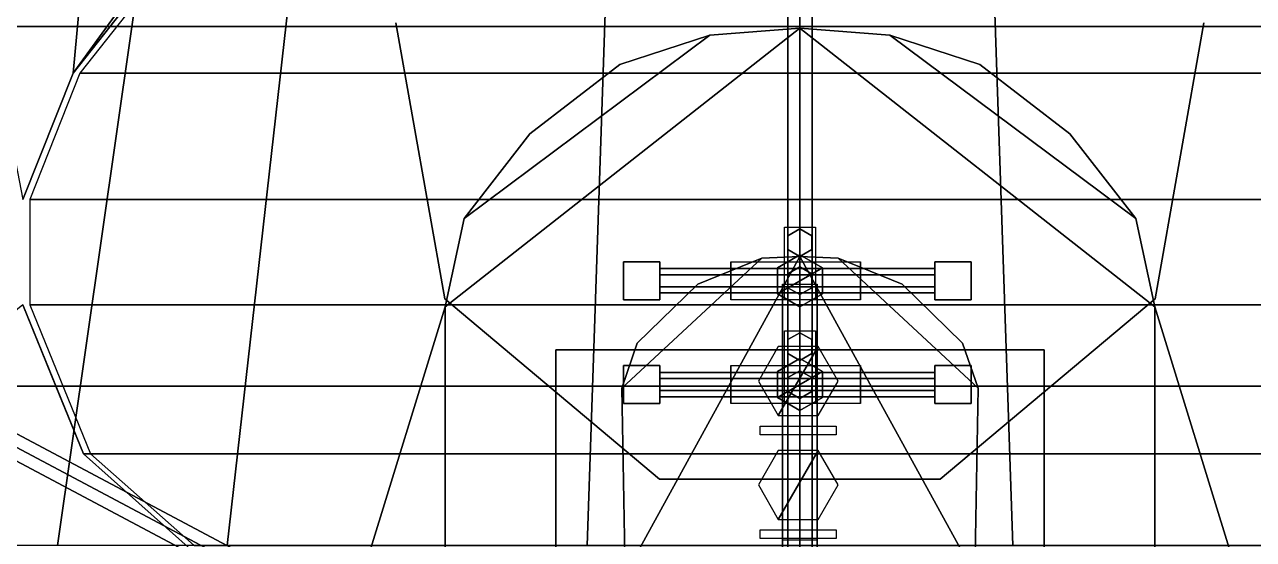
# Model space of a CAD drawing. Extents: x -14 to 14, y -80 to 101.
# Drawn here: x -4.48 to 2.62, y 43.77 to 46.75 of the extents above; entities that cross this region are included whole.
import ezdxf

# ---------------------------------------------------------------- set-up
doc = ezdxf.new("R2010")
doc.units = 0
doc.layers.get('0').update_dxf_attribs({"linetype": 'CONTINUOUS'})
for name, color, linetype in [('CITADELLE', 3, 'CONTINUOUS'), ('PLATFORMS', 6, 'CONTINUOUS'), ('RANGEFINDERS', 2, 'CONTINUOUS'), ('SUPERSTRUCTURE', 4, 'CONTINUOUS')]:
    doc.layers.add(name, color=color, linetype=linetype)

msp = doc.modelspace()

# ---------------------------------------------------------------- linework, layer by layer
for points in [[(-5.47, 49.67, -8.76), (-4.32, 49.67, -9.13), (-5.1, 43.74, -9.13), (-6.47, 43.74, -8.76)], [(-4.32, 49.67, -9.13), (-3.44, 49.67, -9.3), (-4.29, 43.74, -9.3), (-5.1, 43.74, -9.13)], [(-3.44, 49.67, -9.3), (-2.64, 49.67, -9.42), (-3.31, 43.74, -9.42), (-4.29, 43.74, -9.3)], [(-2.64, 49.67, -9.42), (-1.03, 49.67, -9.51), (-1.23, 43.74, -9.51), (-3.31, 43.74, -9.42)], [(-1.03, 49.67, -9.51), (0, 49.67, -9.55), (0, 43.74, -9.55), (-1.23, 43.74, -9.51)], [(1.23, 43.74, -9.51), (0, 43.74, -9.55), (0, 49.67, -9.55), (1.03, 49.67, -9.51)], [(3.31, 43.74, -9.42), (1.23, 43.74, -9.51), (1.03, 49.67, -9.51), (2.64, 49.67, -9.42)]]:
    msp.add_3dface(points)
at = {"layer": 'CITADELLE'}
msp.add_3dface([(9.78, 47.5, 4.59), (-9.78, 47.5, 4.59), (-10.26, 43.33, 4.59), (10.26, 43.33, 4.59)], dxfattribs=at)
at = {"layer": 'PLATFORMS'}
for points in [[(0, 41.9, 27.21), (-0.07, 41.9, 27.28), (-0.07, 51.4, 27.28), (0, 51.4, 27.21)], [(-0.07, 41.9, 27.28), (0, 41.9, 27.35), (0, 51.4, 27.35), (-0.07, 51.4, 27.28)], [(0, 41.9, 27.35), (0.07, 41.9, 27.28), (0.07, 51.4, 27.28), (0, 51.4, 27.35)], [(0.07, 41.9, 27.28), (0, 41.9, 27.21), (0, 51.4, 27.21), (0.07, 51.4, 27.28)], [(-1.51, 49.87, 14.81), (-4.2, 46.47, 14.81), (-4.2, 46.47, 15.03), (-1.51, 49.87, 15.03)], [(-4.16, 46.47, 15.53), (4.16, 46.47, 15.53), (1.47, 49.87, 15.53), (-1.47, 49.87, 15.53)], [(1.51, 49.87, 15.03), (4.2, 46.47, 15.03), (4.2, 46.47, 14.81), (1.51, 49.87, 14.81)], [(-4.7, 46.74, 8.67), (-4.7, 38.46, 8.67), (4.7, 38.46, 8.67), (4.7, 46.74, 8.67)], [(4.7, 46.74, 8.67), (4.7, 46.74, 8.45), (-4.7, 46.74, 8.45), (-4.7, 46.74, 8.67)], [(4.7, 46.74, 8.45), (4.7, 38.46, 8.45), (-4.7, 38.46, 8.45), (-4.7, 46.74, 8.45)], [(0, 46.73, 27.2), (0, 38.15, 27.2), (-2.05, 38.15, 27.2), (-2.05, 45.12, 27.2)], [(-2.05, 38.15, 27.35), (0, 38.15, 27.35), (0, 46.73, 27.35), (-2.05, 45.12, 27.35)], [(-0.52, 46.69, 27.2), (0, 46.73, 27.2), (-2.05, 45.12, 27.2), (-1.94, 45.63, 27.2)], [(-2.05, 45.12, 27.35), (0, 46.73, 27.35), (-0.52, 46.69, 27.35), (-1.94, 45.63, 27.35)], [(-0.52, 46.69, 27.35), (0, 46.73, 27.35), (0, 46.73, 27.2), (-0.52, 46.69, 27.2)], [(0, 46.73, 27.35), (0, 38.15, 27.35), (2.05, 38.15, 27.35), (2.05, 45.12, 27.35)], [(2.05, 38.15, 27.2), (0, 38.15, 27.2), (0, 46.73, 27.2), (2.05, 45.12, 27.2)], [(0.52, 46.69, 27.35), (0, 46.73, 27.35), (2.05, 45.12, 27.35), (1.94, 45.63, 27.35)], [(2.05, 45.12, 27.2), (0, 46.73, 27.2), (0.52, 46.69, 27.2), (1.94, 45.63, 27.2)], [(0.52, 46.69, 27.2), (0, 46.73, 27.2), (0, 46.73, 27.35), (0.52, 46.69, 27.35)], [(-1.04, 46.52, 27.2), (-0.52, 46.69, 27.2), (-1.94, 45.63, 27.2), (-1.56, 46.12, 27.2)], [(-1.94, 45.63, 27.35), (-0.52, 46.69, 27.35), (-1.04, 46.52, 27.35), (-1.56, 46.12, 27.35)], [(-1.04, 46.52, 27.35), (-0.52, 46.69, 27.35), (-0.52, 46.69, 27.2), (-1.04, 46.52, 27.2)], [(1.94, 45.63, 27.2), (0.52, 46.69, 27.2), (1.04, 46.52, 27.2), (1.56, 46.12, 27.2)], [(1.04, 46.52, 27.35), (0.52, 46.69, 27.35), (1.94, 45.63, 27.35), (1.56, 46.12, 27.35)], [(1.04, 46.52, 27.2), (0.52, 46.69, 27.2), (0.52, 46.69, 27.35), (1.04, 46.52, 27.35)], [(-1.56, 46.12, 27.35), (-1.04, 46.52, 27.35), (-1.04, 46.52, 27.2), (-1.56, 46.12, 27.2)], [(1.56, 46.12, 27.2), (1.04, 46.52, 27.2), (1.04, 46.52, 27.35), (1.56, 46.12, 27.35)], [(-4.2, 46.47, 14.81), (-4.49, 45.74, 14.81), (-4.49, 45.74, 15.03), (-4.2, 46.47, 15.03)], [(-4.45, 45.74, 15.53), (4.45, 45.74, 15.53), (4.16, 46.47, 15.53), (-4.16, 46.47, 15.53)], [(0.0329, 41.9618, 27.28), (0, 41.9, 27.21), (-8.388, 46.36, 27.21), (-8.3551, 46.4218, 27.28)], [(0, 41.9, 27.35), (0.0329, 41.9618, 27.28), (-8.3551, 46.4218, 27.28), (-8.388, 46.36, 27.35)], [(-0.0329, 41.9618, 27.28), (0, 41.9, 27.35), (8.388, 46.36, 27.35), (8.3551, 46.4218, 27.28)], [(0, 41.9, 27.21), (-0.0329, 41.9618, 27.28), (8.3551, 46.4218, 27.28), (8.388, 46.36, 27.21)], [(-0.0329, 41.8382, 27.28), (0, 41.9, 27.35), (-8.388, 46.36, 27.35), (-8.4209, 46.2982, 27.28)], [(0, 41.9, 27.21), (-0.0329, 41.8382, 27.28), (-8.4209, 46.2982, 27.28), (-8.388, 46.36, 27.21)], [(0.0329, 41.8382, 27.28), (0, 41.9, 27.21), (8.388, 46.36, 27.21), (8.4209, 46.2982, 27.28)], [(0, 41.9, 27.35), (0.0329, 41.8382, 27.28), (8.4209, 46.2982, 27.28), (8.388, 46.36, 27.35)], [(-1.56, 46.12, 27.2), (-1.94, 45.63, 27.2), (-1.94, 45.63, 27.35), (-1.56, 46.12, 27.35)], [(1.56, 46.12, 27.35), (1.94, 45.63, 27.35), (1.94, 45.63, 27.2), (1.56, 46.12, 27.2)], [(-4.45, 45.13, 15.53), (4.45, 45.13, 15.53), (4.45, 45.74, 15.53), (-4.45, 45.74, 15.53)], [(-1.94, 45.63, 27.2), (-2.05, 45.12, 27.2), (-2.05, 45.12, 27.35), (-1.94, 45.63, 27.35)], [(1.94, 45.63, 27.35), (2.05, 45.12, 27.35), (2.05, 45.12, 27.2), (1.94, 45.63, 27.2)], [(0, 45.41, 19.55), (-1.01, 43.57, 19.55), (-1.03, 44.65, 19.55), (-0.22, 45.4, 19.55)], [(-0.22, 45.4, 19.77), (-1.03, 44.65, 19.77), (-1.01, 43.57, 19.77), (0, 45.41, 19.77)], [(-0.22, 45.4, 19.55), (-1.03, 44.65, 19.55), (-0.94, 44.91, 19.55), (-0.59, 45.25, 19.55)], [(-0.59, 45.25, 19.77), (-0.94, 44.91, 19.77), (-1.03, 44.65, 19.77), (-0.22, 45.4, 19.77)], [(0, 45.41, 19.55), (0, 37.9334, 19.55), (-0.75, 37.9334, 19.55), (-1.01, 43.57, 19.55)], [(-1.01, 43.57, 19.77), (-0.75, 37.9334, 19.77), (0, 37.9334, 19.77), (0, 45.41, 19.77)], [(-0.22, 45.4, 19.77), (-0.22, 45.4, 19.55), (-0.59, 45.25, 19.55), (-0.59, 45.25, 19.77)], [(0, 45.41, 19.77), (0, 45.41, 19.55), (-0.22, 45.4, 19.55), (-0.22, 45.4, 19.77)], [(1.01, 43.57, 19.55), (0.75, 37.9334, 19.55), (0, 37.9334, 19.55), (0, 45.41, 19.55)], [(0, 45.41, 19.77), (0, 37.9334, 19.77), (0.75, 37.9334, 19.77), (1.01, 43.57, 19.77)], [(0, 45.41, 19.77), (1.01, 43.57, 19.77), (1.03, 44.65, 19.77), (0.22, 45.4, 19.77)], [(0, 45.41, 19.55), (0, 45.41, 19.77), (0.22, 45.4, 19.77), (0.22, 45.4, 19.55)], [(0.22, 45.4, 19.55), (1.03, 44.65, 19.55), (1.01, 43.57, 19.55), (0, 45.41, 19.55)], [(0.22, 45.4, 19.77), (1.03, 44.65, 19.77), (0.94, 44.91, 19.77), (0.59, 45.25, 19.77)], [(0.59, 45.25, 19.55), (0.94, 44.91, 19.55), (1.03, 44.65, 19.55), (0.22, 45.4, 19.55)], [(0.22, 45.4, 19.55), (0.22, 45.4, 19.77), (0.59, 45.25, 19.77), (0.59, 45.25, 19.55)], [(-0.59, 45.25, 19.55), (-0.94, 44.91, 19.55), (-0.94, 44.91, 19.77), (-0.59, 45.25, 19.77)], [(-0.1, 43.77, 19.06), (-0.1, 39.59, 19.06), (-0.1, 39.59, 19.55), (-0.1, 45.25, 19.55)], [(0.1, 45.25, 19.55), (0.1, 43.77, 19.06), (-0.1, 43.77, 19.06), (-0.1, 45.25, 19.55)], [(0.1, 39.59, 19.55), (0.1, 39.59, 19.06), (0.1, 43.77, 19.06), (0.1, 45.25, 19.55)], [(0.59, 45.25, 19.77), (0.94, 44.91, 19.77), (0.94, 44.91, 19.55), (0.59, 45.25, 19.55)], [(-4.49, 45.13, 14.81), (-4.14, 44.27, 14.81), (-4.14, 44.27, 15.03), (-4.49, 45.13, 15.03)], [(-4.1, 44.27, 15.53), (4.1, 44.27, 15.53), (4.45, 45.13, 15.53), (-4.45, 45.13, 15.53)], [(-2.05, 45.12, 27.2), (-2.05, 38.15, 27.2), (-2.64, 39.16, 27.2), (-2.97, 42.13, 27.2)], [(-2.64, 39.16, 27.35), (-2.05, 38.15, 27.35), (-2.05, 45.12, 27.35), (-2.97, 42.13, 27.35)], [(-2.97, 42.13, 27.35), (-2.05, 45.12, 27.35), (-2.05, 45.12, 27.2), (-2.97, 42.13, 27.2)], [(2.97, 42.13, 27.2), (2.05, 45.12, 27.2), (2.05, 45.12, 27.35), (2.97, 42.13, 27.35)], [(2.05, 45.12, 27.35), (2.05, 38.15, 27.35), (2.64, 39.16, 27.35), (2.97, 42.13, 27.35)], [(2.64, 39.16, 27.2), (2.05, 38.15, 27.2), (2.05, 45.12, 27.2), (2.97, 42.13, 27.2)], [(-0.94, 44.91, 19.77), (-0.94, 44.91, 19.55), (-1.03, 44.65, 19.55), (-1.03, 44.65, 19.77)], [(0.94, 44.91, 19.55), (0.94, 44.91, 19.77), (1.03, 44.65, 19.77), (1.03, 44.65, 19.55)], [(1.41, 44.87, 23.83), (1.41, 40.19, 23.83), (-1.41, 40.19, 23.83), (-1.41, 44.87, 23.83)], [(-1.41, 40.19, 23.98), (1.41, 40.19, 23.98), (1.41, 44.87, 23.98), (-1.41, 44.87, 23.98)], [(-1.41, 44.87, 23.83), (-1.41, 43.58, 23.83), (-1.41, 43.58, 23.98), (-1.41, 44.87, 23.98)], [(-1.41, 44.87, 23.98), (1.41, 44.87, 23.98), (1.41, 44.87, 23.83), (-1.41, 44.87, 23.83)], [(1.41, 44.87, 23.98), (1.41, 43.58, 23.98), (1.41, 43.58, 23.83), (1.41, 44.87, 23.83)], [(-4.7, 44.66, 10.78), (-4.7, 38.74, 10.78), (4.7, 38.74, 10.78), (4.7, 44.66, 10.78)], [(4.7, 44.66, 10.78), (4.7, 44.66, 10.56), (-4.7, 44.66, 10.56), (-4.7, 44.66, 10.78)], [(4.7, 44.66, 10.56), (4.7, 38.74, 10.56), (-4.7, 38.74, 10.56), (-4.7, 44.66, 10.56)], [(-4.7, 44.66, 12.89), (-4.7, 38.43, 12.89), (4.7, 38.43, 12.89), (4.7, 44.66, 12.89)], [(4.7, 44.66, 12.89), (4.7, 44.66, 12.67), (-4.7, 44.66, 12.67), (-4.7, 44.66, 12.89)], [(4.7, 44.66, 12.67), (4.7, 38.43, 12.67), (-4.7, 38.43, 12.67), (-4.7, 44.66, 12.67)], [(-4.7, 44.66, 15.03), (-4.7, 37.45, 15.03), (4.7, 37.45, 15.03), (4.7, 44.66, 15.03)], [(4.7, 44.66, 14.81), (4.7, 37.45, 14.81), (-4.7, 37.45, 14.81), (-4.7, 44.66, 14.81)], [(4.2987, 44.66, 14.81), (4.14, 44.27, 14.81), (-4.14, 44.27, 14.81), (-4.2987, 44.66, 14.81)], [(-1.03, 44.65, 19.77), (-1.03, 44.65, 19.55), (-1.01, 43.57, 19.55), (-1.01, 43.57, 19.77)], [(1.03, 44.65, 19.55), (1.03, 44.65, 19.77), (1.01, 43.57, 19.77), (1.01, 43.57, 19.55)], [(4.14, 44.27, 14.81), (3.5, 43.7, 14.81), (-3.5, 43.7, 14.81), (-4.14, 44.27, 14.81)], [(-4.14, 44.27, 14.81), (-3.5, 43.7, 14.81), (-3.5, 43.7, 15.03), (-4.14, 44.27, 15.03)], [(-3.5, 43.74, 15.53), (3.5, 43.74, 15.53), (4.1, 44.27, 15.53), (-4.1, 44.27, 15.53)]]:
    msp.add_3dface(points, dxfattribs=at)
at = {"layer": 'RANGEFINDERS'}
for points in [[(-0.09, 45.58, 28.2), (0.09, 45.58, 28.2), (0.09, 45.16, 28.2), (-0.09, 45.16, 28.2)], [(-0.09, 45.58, 28.41), (0.09, 45.58, 28.41), (0.09, 45.16, 28.41), (-0.09, 45.16, 28.41)], [(-0.0693, 45.45, 28.11), (-0.0693, 45.53, 28.11), (0, 45.57, 28.11), (0, 45.41, 28.11)], [(-0.0693, 45.53, 28.52), (-0.0693, 45.45, 28.52), (0, 45.41, 28.52), (0, 45.57, 28.52)], [(0, 45.57, 28.11), (-0.0693, 45.53, 28.11), (-0.0693, 45.53, 28.52), (0, 45.57, 28.52)], [(-0.0693, 45.53, 28.11), (-0.0693, 45.45, 28.11), (-0.0693, 45.45, 28.52), (-0.0693, 45.53, 28.52)], [(0, 45.41, 28.11), (0, 45.57, 28.11), (0.0693, 45.53, 28.11), (0.0693, 45.45, 28.11)], [(0, 45.57, 28.52), (0, 45.41, 28.52), (0.0693, 45.45, 28.52), (0.0693, 45.53, 28.52)], [(0.0693, 45.53, 28.11), (0, 45.57, 28.11), (0, 45.57, 28.52), (0.0693, 45.53, 28.52)], [(0.0693, 45.45, 28.11), (0.0693, 45.53, 28.11), (0.0693, 45.53, 28.52), (0.0693, 45.45, 28.52)], [(-0.0693, 45.45, 28.11), (0, 45.41, 28.11), (0, 45.41, 28.52), (-0.0693, 45.45, 28.52)], [(0, 45.41, 28.11), (0.0693, 45.45, 28.11), (0.0693, 45.45, 28.52), (0, 45.41, 28.52)], [(-1.02, 45.16, 28.98), (-1.02, 45.38, 28.98), (-1.02, 45.38, 28.76), (-1.02, 45.16, 28.76)], [(-0.81, 45.16, 28.98), (-0.81, 45.38, 28.98), (-1.02, 45.38, 28.98), (-1.02, 45.16, 28.98)], [(-1.02, 45.38, 28.76), (-0.81, 45.38, 28.76), (-0.81, 45.16, 28.76), (-1.02, 45.16, 28.76)], [(-1.02, 45.38, 28.98), (-0.81, 45.38, 28.98), (-0.81, 45.38, 28.76), (-1.02, 45.38, 28.76)], [(-0.81, 45.16, 28.76), (-0.81, 45.38, 28.76), (-0.81, 45.38, 28.98), (-0.81, 45.16, 28.98)], [(-0.4, 45.38, 28.58), (0.35, 45.38, 28.58), (0.35, 45.16, 28.58), (-0.4, 45.16, 28.58)], [(-0.4, 45.38, 28.58), (-0.4, 45.38, 29.03), (-0.4, 45.16, 29.03), (-0.4, 45.16, 28.58)], [(-0.1299, 45.195, 27.78), (0.1299, 45.345, 27.78), (0, 45.42, 27.78), (-0.1299, 45.345, 27.78)], [(0, 45.42, 27.35), (-0.1299, 45.345, 27.35), (-0.1299, 45.345, 27.78), (0, 45.42, 27.78)], [(0.1299, 45.345, 27.35), (0, 45.42, 27.35), (0, 45.42, 27.78), (0.1299, 45.345, 27.78)], [(0.35, 45.38, 28.58), (0.35, 45.38, 29.03), (0.35, 45.16, 29.03), (0.35, 45.16, 28.58)], [(0.78, 45.38, 28.76), (0.99, 45.38, 28.76), (0.99, 45.16, 28.76), (0.78, 45.16, 28.76)], [(0.78, 45.16, 28.98), (0.78, 45.38, 28.98), (0.78, 45.38, 28.76), (0.78, 45.16, 28.76)], [(0.99, 45.16, 28.98), (0.99, 45.38, 28.98), (0.78, 45.38, 28.98), (0.78, 45.16, 28.98)], [(0.78, 45.38, 28.98), (0.99, 45.38, 28.98), (0.99, 45.38, 28.76), (0.78, 45.38, 28.76)], [(0.99, 45.16, 28.76), (0.99, 45.38, 28.76), (0.99, 45.38, 28.98), (0.99, 45.16, 28.98)], [(-0.81, 45.305, 28.8094), (-0.81, 45.34, 28.87), (0.78, 45.34, 28.87), (0.78, 45.305, 28.8094)], [(-0.81, 45.34, 28.87), (-0.81, 45.305, 28.9306), (0.78, 45.305, 28.9306), (0.78, 45.34, 28.87)], [(-0.81, 45.235, 28.8094), (-0.81, 45.305, 28.8094), (0.78, 45.305, 28.8094), (0.78, 45.235, 28.8094)], [(-0.81, 45.305, 28.9306), (-0.81, 45.235, 28.9306), (0.78, 45.235, 28.9306), (0.78, 45.305, 28.9306)], [(0, 45.12, 27.78), (0.1299, 45.195, 27.78), (0.1299, 45.345, 27.78), (-0.1299, 45.195, 27.78)], [(-0.1299, 45.345, 27.35), (-0.1299, 45.195, 27.35), (-0.1299, 45.195, 27.78), (-0.1299, 45.345, 27.78)], [(0, 45.35, 27.78), (-0.0693, 45.31, 27.78), (-0.0693, 45.31, 28.58), (0, 45.35, 28.58)], [(-0.0693, 45.31, 27.78), (-0.0693, 45.23, 27.78), (-0.0693, 45.23, 28.58), (-0.0693, 45.31, 28.58)], [(0.0693, 45.31, 27.78), (0, 45.35, 27.78), (0, 45.35, 28.58), (0.0693, 45.31, 28.58)], [(0.0693, 45.23, 27.78), (0.0693, 45.31, 27.78), (0.0693, 45.31, 28.58), (0.0693, 45.23, 28.58)], [(0.1299, 45.195, 27.35), (0.1299, 45.345, 27.35), (0.1299, 45.345, 27.78), (0.1299, 45.195, 27.78)], [(-0.81, 45.2, 28.87), (-0.81, 45.235, 28.8094), (0.78, 45.235, 28.8094), (0.78, 45.2, 28.87)], [(-0.81, 45.235, 28.9306), (-0.81, 45.2, 28.87), (0.78, 45.2, 28.87), (0.78, 45.235, 28.9306)], [(-0.0693, 45.23, 27.78), (0, 45.19, 27.78), (0, 45.19, 28.58), (-0.0693, 45.23, 28.58)], [(0, 45.19, 27.78), (0.0693, 45.23, 27.78), (0.0693, 45.23, 28.58), (0, 45.19, 28.58)], [(-1.02, 45.16, 28.76), (-0.81, 45.16, 28.76), (-0.81, 45.16, 28.98), (-1.02, 45.16, 28.98)], [(-0.1299, 45.195, 27.35), (0, 45.12, 27.35), (0, 45.12, 27.78), (-0.1299, 45.195, 27.78)], [(0, 45.12, 27.35), (0.1299, 45.195, 27.35), (0.1299, 45.195, 27.78), (0, 45.12, 27.78)], [(0, 45.19, 27.93), (0, 45.1, 27.93), (0, 45.1, 27.86), (0, 45.19, 27.86)], [(0.78, 45.16, 28.76), (0.99, 45.16, 28.76), (0.99, 45.16, 28.98), (0.78, 45.16, 28.98)], [(0, 45.1, 27.93), (0, 44.77, 28.04), (0, 44.68, 28.04), (0, 45.1, 27.86)], [(-0.09, 44.98, 20.83), (0.09, 44.98, 20.83), (0.09, 44.56, 20.83), (-0.09, 44.56, 20.83)], [(-0.09, 44.98, 20.62), (0.09, 44.98, 20.62), (0.09, 44.56, 20.62), (-0.09, 44.56, 20.62)], [(0, 44.97, 20.53), (-0.0693, 44.93, 20.53), (-0.0693, 44.93, 20.94), (0, 44.97, 20.94)], [(-0.0693, 44.93, 20.94), (-0.0693, 44.85, 20.94), (0, 44.81, 20.94), (0, 44.97, 20.94)], [(-0.0693, 44.85, 20.53), (-0.0693, 44.93, 20.53), (0, 44.97, 20.53), (0, 44.81, 20.53)], [(0.0693, 44.93, 20.53), (0, 44.97, 20.53), (0, 44.97, 20.94), (0.0693, 44.93, 20.94)], [(0, 44.97, 20.94), (0, 44.81, 20.94), (0.0693, 44.85, 20.94), (0.0693, 44.93, 20.94)], [(0, 44.81, 20.53), (0, 44.97, 20.53), (0.0693, 44.93, 20.53), (0.0693, 44.85, 20.53)], [(-0.125, 44.8892, 28.04), (-0.24, 44.69, 28.04), (-0.125, 44.4908, 28.04), (0.105, 44.8892, 28.04)], [(0.105, 44.8892, 28.04), (-0.125, 44.4908, 28.04), (0.105, 44.4908, 28.04), (0.22, 44.69, 28.04)], [(-0.0693, 44.93, 20.53), (-0.0693, 44.85, 20.53), (-0.0693, 44.85, 20.94), (-0.0693, 44.93, 20.94)], [(0.0693, 44.85, 20.53), (0.0693, 44.93, 20.53), (0.0693, 44.93, 20.94), (0.0693, 44.85, 20.94)], [(0, 44.82, 19.77), (-0.1299, 44.745, 19.77), (-0.1299, 44.745, 20.2), (0, 44.82, 20.2)], [(-0.1299, 44.595, 20.2), (0.1299, 44.745, 20.2), (0, 44.82, 20.2), (-0.1299, 44.745, 20.2)], [(-0.0693, 44.85, 20.53), (0, 44.81, 20.53), (0, 44.81, 20.94), (-0.0693, 44.85, 20.94)], [(0, 44.81, 20.53), (0.0693, 44.85, 20.53), (0.0693, 44.85, 20.94), (0, 44.81, 20.94)], [(0.1299, 44.745, 19.77), (0, 44.82, 19.77), (0, 44.82, 20.2), (0.1299, 44.745, 20.2)], [(-1.02, 44.78, 21.4), (-0.81, 44.78, 21.4), (-0.81, 44.78, 21.18), (-1.02, 44.78, 21.18)], [(-1.02, 44.78, 21.18), (-0.81, 44.78, 21.18), (-0.81, 44.56, 21.18), (-1.02, 44.56, 21.18)], [(-0.81, 44.56, 21.4), (-0.81, 44.78, 21.4), (-1.02, 44.78, 21.4), (-1.02, 44.56, 21.4)], [(-1.02, 44.56, 21.4), (-1.02, 44.78, 21.4), (-1.02, 44.78, 21.18), (-1.02, 44.56, 21.18)], [(-0.81, 44.56, 21.18), (-0.81, 44.78, 21.18), (-0.81, 44.78, 21.4), (-0.81, 44.56, 21.4)], [(-0.81, 44.74, 21.29), (-0.81, 44.705, 21.3506), (0.78, 44.705, 21.3506), (0.78, 44.74, 21.29)], [(-0.81, 44.705, 21.2294), (-0.81, 44.74, 21.29), (0.78, 44.74, 21.29), (0.78, 44.705, 21.2294)], [(-0.4, 44.78, 21), (0.35, 44.78, 21), (0.35, 44.56, 21), (-0.4, 44.56, 21)], [(-0.4, 44.78, 21), (-0.4, 44.78, 21.45), (-0.4, 44.56, 21.45), (-0.4, 44.56, 21)], [(-0.1299, 44.745, 19.77), (-0.1299, 44.595, 19.77), (-0.1299, 44.595, 20.2), (-0.1299, 44.745, 20.2)], [(0, 44.52, 20.2), (0.1299, 44.595, 20.2), (0.1299, 44.745, 20.2), (-0.1299, 44.595, 20.2)], [(0, 44.75, 20.2), (-0.0693, 44.71, 20.2), (-0.0693, 44.71, 21), (0, 44.75, 21)], [(0.0693, 44.71, 20.2), (0, 44.75, 20.2), (0, 44.75, 21), (0.0693, 44.71, 21)], [(0, 44.68, 28.04), (0, 44.43, 28.04), (0, 44.39, 28.02), (0, 44.75, 28.01)], [(0.1299, 44.595, 19.77), (0.1299, 44.745, 19.77), (0.1299, 44.745, 20.2), (0.1299, 44.595, 20.2)], [(0.35, 44.78, 21), (0.35, 44.78, 21.45), (0.35, 44.56, 21.45), (0.35, 44.56, 21)], [(0.78, 44.78, 21.4), (0.99, 44.78, 21.4), (0.99, 44.78, 21.18), (0.78, 44.78, 21.18)], [(0.99, 44.56, 21.4), (0.99, 44.78, 21.4), (0.78, 44.78, 21.4), (0.78, 44.56, 21.4)], [(0.78, 44.56, 21.4), (0.78, 44.78, 21.4), (0.78, 44.78, 21.18), (0.78, 44.56, 21.18)], [(0.78, 44.78, 21.18), (0.99, 44.78, 21.18), (0.99, 44.56, 21.18), (0.78, 44.56, 21.18)], [(0.99, 44.56, 21.18), (0.99, 44.78, 21.18), (0.99, 44.78, 21.4), (0.99, 44.56, 21.4)], [(-0.81, 44.705, 21.3506), (-0.81, 44.635, 21.3506), (0.78, 44.635, 21.3506), (0.78, 44.705, 21.3506)], [(-0.81, 44.635, 21.2294), (-0.81, 44.705, 21.2294), (0.78, 44.705, 21.2294), (0.78, 44.635, 21.2294)], [(-0.0693, 44.71, 20.2), (-0.0693, 44.63, 20.2), (-0.0693, 44.63, 21), (-0.0693, 44.71, 21)], [(0.0693, 44.63, 20.2), (0.0693, 44.71, 20.2), (0.0693, 44.71, 21), (0.0693, 44.63, 21)], [(-0.81, 44.635, 21.3506), (-0.81, 44.6, 21.29), (0.78, 44.6, 21.29), (0.78, 44.635, 21.3506)], [(-0.81, 44.6, 21.29), (-0.81, 44.635, 21.2294), (0.78, 44.635, 21.2294), (0.78, 44.6, 21.29)], [(-0.1299, 44.595, 19.77), (0, 44.52, 19.77), (0, 44.52, 20.2), (-0.1299, 44.595, 20.2)], [(-0.0693, 44.63, 20.2), (0, 44.59, 20.2), (0, 44.59, 21), (-0.0693, 44.63, 21)], [(0, 44.59, 20.2), (0.0693, 44.63, 20.2), (0.0693, 44.63, 21), (0, 44.59, 21)], [(0, 44.52, 19.77), (0.1299, 44.595, 19.77), (0.1299, 44.595, 20.2), (0, 44.52, 20.2)], [(0, 44.59, 20.35), (0, 44.5, 20.35), (0, 44.5, 20.28), (0, 44.59, 20.28)], [(-1.02, 44.56, 21.18), (-0.81, 44.56, 21.18), (-0.81, 44.56, 21.4), (-1.02, 44.56, 21.4)], [(0.78, 44.56, 21.18), (0.99, 44.56, 21.18), (0.99, 44.56, 21.4), (0.78, 44.56, 21.4)], [(0, 44.5, 20.35), (0, 44.17, 20.46), (0, 44.08, 20.46), (0, 44.5, 20.28)], [(0.21, 44.38, 28.54), (-0.23, 44.38, 28.54), (-0.23, 44.43, 28.26), (0.21, 44.43, 28.26)], [(0, 44.43, 28.04), (0, 44.43, 28.26), (0, 44.38, 28.54), (0, 44.39, 28.02)], [(-0.125, 44.2892, 20.46), (-0.24, 44.09, 20.46), (-0.125, 43.8908, 20.46), (0.105, 44.2892, 20.46)], [(0.105, 44.2892, 20.46), (-0.125, 43.8908, 20.46), (0.105, 43.8908, 20.46), (0.22, 44.09, 20.46)], [(0, 44.08, 20.46), (0, 43.83, 20.46), (0, 43.79, 20.44), (0, 44.15, 20.43)], [(0.21, 43.78, 20.96), (-0.23, 43.78, 20.96), (-0.23, 43.83, 20.68), (0.21, 43.83, 20.68)], [(0, 43.83, 20.46), (0, 43.83, 20.68), (0, 43.78, 20.96), (0, 43.79, 20.44)]]:
    msp.add_3dface(points, dxfattribs=at)
at = {"layer": 'SUPERSTRUCTURE'}
for points in [[(-1.86, 49.7, 14.81), (-4.2, 46.47, 14.81), (-4.2, 46.47, 14.81), (-1.51, 49.87, 14.81)], [(4.2, 46.47, 14.81), (4.2, 46.47, 14.81), (1.86, 49.7, 14.81), (1.51, 49.87, 14.81)], [(-5.07, 48.74, 14.81), (-4.49, 45.74, 14.81), (-4.2, 46.47, 14.81), (-3.9, 49.7, 14.81)], [(-3.9, 49.7, 14.81), (-4.2, 46.47, 14.81), (-4.2, 46.47, 14.81), (-1.86, 49.7, 14.81)], [(4.2, 46.47, 14.81), (4.2, 46.47, 14.81), (3.9, 49.7, 14.81), (1.86, 49.7, 14.81)], [(5.07, 48.74, 10.56), (5.07, 44.66, 10.56), (-5.07, 44.66, 10.56), (-5.07, 48.74, 10.56)], [(-2.0525, 45.165, 10.56), (-2.334, 46.7615, 10.56), (-2.334, 46.7615, 4.59), (-2.0525, 45.165, 4.59)], [(2.334, 46.7615, 10.56), (2.0525, 45.165, 10.56), (2.0525, 45.165, 4.59), (2.334, 46.7615, 4.59)], [(-0.8106, 44.1229, 10.56), (-2.0525, 45.165, 10.56), (-2.0525, 45.165, 4.59), (-0.8106, 44.1229, 4.59)], [(2.0525, 45.165, 10.56), (0.8106, 44.1229, 10.56), (0.8106, 44.1229, 4.59), (2.0525, 45.165, 4.59)], [(-5.07, 44.66, 14.81), (-4.2987, 44.66, 14.81), (-4.49, 45.13, 14.81), (-5.07, 44.66, 14.81)], [(-5.07, 44.66, 14.81), (-5.07, 44.66, 10.56), (5.07, 44.66, 10.56), (5.07, 44.66, 14.81)], [(0.8106, 44.1229, 10.56), (-0.8106, 44.1229, 10.56), (-0.8106, 44.1229, 4.59), (0.8106, 44.1229, 4.59)]]:
    msp.add_3dface(points, dxfattribs=at)

doc.saveas('drawing.dxf')
